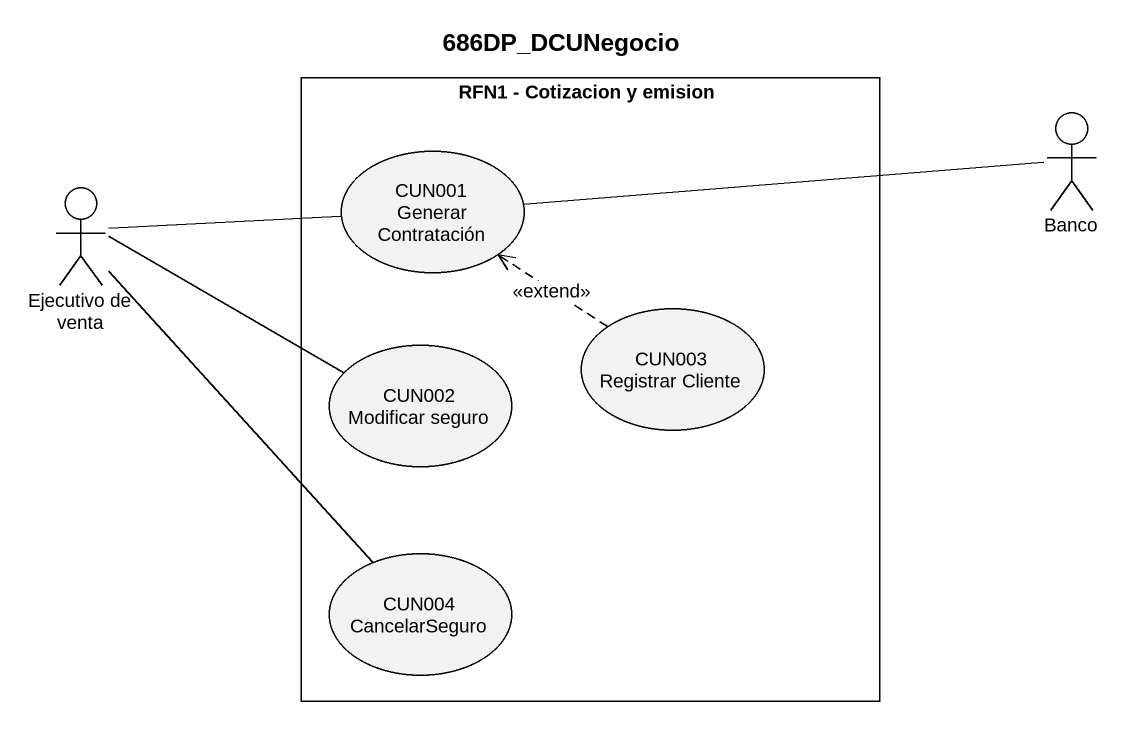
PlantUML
@startuml
title 686DP_DCUNegocio
rectangle "RFN1 - Cotizacion y emision" as RFN1_Cotizacion_y_emision {
  usecase "CUN001 Generar Contratación" as CUN001_Generar_Contratación
  usecase "CUN002 Modificar seguro" as CUN002_Modificar_seguro
  usecase "CUN003 Registrar Cliente" as CUN003_Registrar_Cliente
  usecase "CUN004 CancelarSeguro" as CUN004_CancelarSeguro
}
actor Banco
actor "Ejecutivo de venta" as Ejecutivo_de_venta
Banco -left- CUN001_Generar_Contratación
Ejecutivo_de_venta -right- CUN001_Generar_Contratación
Ejecutivo_de_venta -right- CUN002_Modificar_seguro
Ejecutivo_de_venta -- CUN004_CancelarSeguro
CUN003_Registrar_Cliente .up.> CUN001_Generar_Contratación : <<extend>>
@enduml
